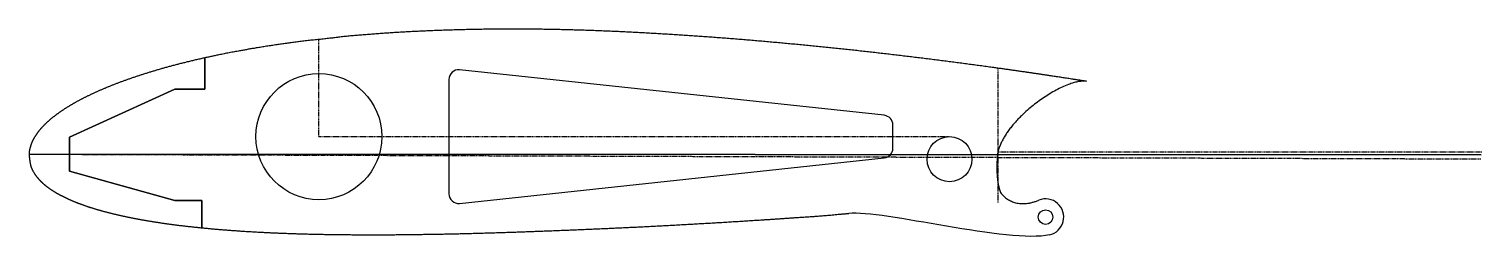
# Model space of a CAD drawing. Header units: millimetres. Extents: x 20 to 320, y -17 to 27.
import ezdxf

# ---------------------------------------------------------------- set-up
doc = ezdxf.new("R2010")
doc.units = ezdxf.units.MM
doc.linetypes.add('DASHED', pattern=[0.2067, 0.1654, -0.0413])

msp = doc.modelspace()

# ---------------------------------------------------------------- linework, layer by layer
at = {"color": 190, "linetype": 'DASHED', "lineweight": 25, "true_color": 0x8018ff}
for p, q in [((79.52, 4.65), (79.52, 24.66)), ((219.81, 18.75), (219.81, -8.93)), ((79.52, 4.65), (209.65, 4.65)), ((19.64, 1.03), (319.57, 0.05)), ((319.81, 1.41), (219.81, 1.41))]:
    msp.add_line(p, q, dxfattribs=at)
for points in [[(55.92, 20.87), (55.92, 14.42), (49.72, 14.42), (28.02, 4.5), (28.02, -2.5), (49.72, -8.49), (55.3, -8.49), (55.3, -14.15)], [(55.3, -14.15), (55.3, -8.49), (49.72, -8.49), (28.02, -2.5), (28.02, 4.5), (49.72, 14.42), (55.92, 14.42), (55.92, 20.87)], [(55.92, 20.87), (55.92, 14.42), (49.72, 14.42), (28.02, 4.5), (28.02, -2.5), (49.72, -8.49), (55.3, -8.49), (55.3, -14.15)], [(19.64, 1.03), (319.64, 0.91), (19.64, 1.03)]]:
    msp.add_lwpolyline(points)
msp.add_lwpolyline([(106.38, 16.42), (106.38, -7.13, 0.445742), (108.59, -9.11), (196.32, 0.26, 0.383373), (198.1, 2.25), (198.1, 7.05, 0.383373), (196.32, 9.04), (108.59, 18.41, 0.445742)], format="xyb", close=True)
for centre, radius in [((79.52, 4.65), 13), ((209.81, 0), 4.64), ((229.65, -11.94), 1.5)]:
    msp.add_circle(centre, radius)
for centre, radius, start, end in [((237.25, -1.77), 17.69, 174.0822, 196.7373), ((229.65, -11.94), 3.75, 282.7538, 111.677)]:
    msp.add_arc(centre, radius, start, end)
msp.add_open_spline([(238.17, 16.03), (235.51, 16.44), (231.79, 17.03), (226.87, 17.74), (220.86, 18.61), (216.39, 19.22), (211.87, 19.82), (207.32, 20.41), (202.72, 20.98), (198.09, 21.53), (193.43, 22.07), (188.75, 22.58), (184.04, 23.07), (179.32, 23.54), (174.59, 23.98), (169.86, 24.4), (165.12, 24.79), (160.38, 25.15), (155.66, 25.48), (150.94, 25.78), (146.24, 26.04), (141.57, 26.28), (136.89, 26.48), (132.24, 26.63), (127.62, 26.74), (123.04, 26.8), (118.5, 26.81), (114.02, 26.78), (109.59, 26.7), (105.23, 26.57), (100.92, 26.4), (96.7, 26.18), (92.52, 25.92), (88.55, 25.59), (84.31, 25.28), (81.06, 24.76), (76.6, 24.42), (73.09, 23.9), (69.38, 23.38), (65.88, 22.81), (62.46, 22.21), (59.16, 21.57), (55.97, 20.89), (52.9, 20.19), (49.95, 19.45), (47.13, 18.68), (44.43, 17.88), (41.86, 17.06), (39.42, 16.22), (37.11, 15.36), (34.94, 14.47), (32.91, 13.57), (31.01, 12.66), (29.26, 11.73), (27.65, 10.79), (26.18, 9.84), (24.86, 8.88), (23.68, 7.92), (22.65, 6.95), (21.77, 5.97), (21.03, 5), (20.45, 3.99), (19.99, 3.03), (19.73, 1.82), (19.51, 1.27), (19.98, -1.6), (20.04, -1.59), (20.63, -2.9), (21.21, -3.63), (21.98, -4.53), (22.87, -5.32), (23.92, -6.12), (25.1, -6.87), (26.43, -7.6), (27.88, -8.29), (29.48, -8.96), (31.2, -9.59), (33.06, -10.19), (35.05, -10.76), (37.16, -11.3), (39.41, -11.81), (41.77, -12.28), (44.25, -12.72), (46.86, -13.13), (49.58, -13.51), (52.41, -13.85), (55.35, -14.16), (58.4, -14.44), (61.55, -14.69), (64.81, -14.91), (68.16, -15.09), (71.61, -15.25), (75.15, -15.37), (78.79, -15.47), (82.5, -15.53), (86.3, -15.57), (90.18, -15.59), (94.13, -15.58), (98.16, -15.54), (102.25, -15.48), (106.41, -15.41), (110.63, -15.31), (114.9, -15.19), (119.23, -15.05), (123.61, -14.9), (128.03, -14.73), (132.5, -14.55), (137, -14.36), (141.55, -14.16), (146.15, -13.94), (150.78, -13.7), (155.43, -13.45), (160.09, -13.18), (164.76, -12.91), (169.46, -12.61), (174.12, -12.32), (179.64, -11.91), (183.4, -11.74), (187.2, -11.31), (188.99, -11.19)], degree=4, knots=[0, 0, 0, 0, 0, 0.024474, 0.034359, 0.044305, 0.054303, 0.064353, 0.074444, 0.08457, 0.094728, 0.104914, 0.115121, 0.125345, 0.135581, 0.145823, 0.156067, 0.166308, 0.17654, 0.186758, 0.196958, 0.207141, 0.217307, 0.227451, 0.237569, 0.247647, 0.257677, 0.267653, 0.27757, 0.287423, 0.297207, 0.306917, 0.316547, 0.326093, 0.335424, 0.344778, 0.354034, 0.363182, 0.372345, 0.381273, 0.390078, 0.398756, 0.407301, 0.415708, 0.423971, 0.432085, 0.440043, 0.44784, 0.45547, 0.462928, 0.470207, 0.477303, 0.484208, 0.490919, 0.497431, 0.503739, 0.50984, 0.515732, 0.521417, 0.526898, 0.532184, 0.537287, 0.542231, 0.547048, 0.552443, 0.557443, 0.562445, 0.56749, 0.571956, 0.576896, 0.581992, 0.587264, 0.592728, 0.59839, 0.604255, 0.610321, 0.616588, 0.623052, 0.629708, 0.636553, 0.643581, 0.650786, 0.658162, 0.665705, 0.673407, 0.681264, 0.689271, 0.69742, 0.705708, 0.714128, 0.722676, 0.731346, 0.740132, 0.74903, 0.758035, 0.767142, 0.776346, 0.785641, 0.795024, 0.804488, 0.81403, 0.823645, 0.833327, 0.843073, 0.852877, 0.862734, 0.872641, 0.882596, 0.892602, 0.902655, 0.912749, 0.922875, 0.93302, 0.94318, 0.95335, 0.963525, 0.973699, 0.98409, 1, 1, 1, 1, 1])
for points, degree in [([(238.18, 16.03), (233.87, 16.69), (224.6, 10.76), (219.6, 4.58), (219.65, -0.06)], 4), ([(220.31, -6.86), (223.23, -10.46), (228.26, -8.46)], 2), ([(230.48, -15.6), (222.25, -17.46), (195.8, -10.46), (188.99, -11.19)], 3)]:
    msp.add_open_spline(points, degree=degree)

doc.saveas('drawing.dxf')
